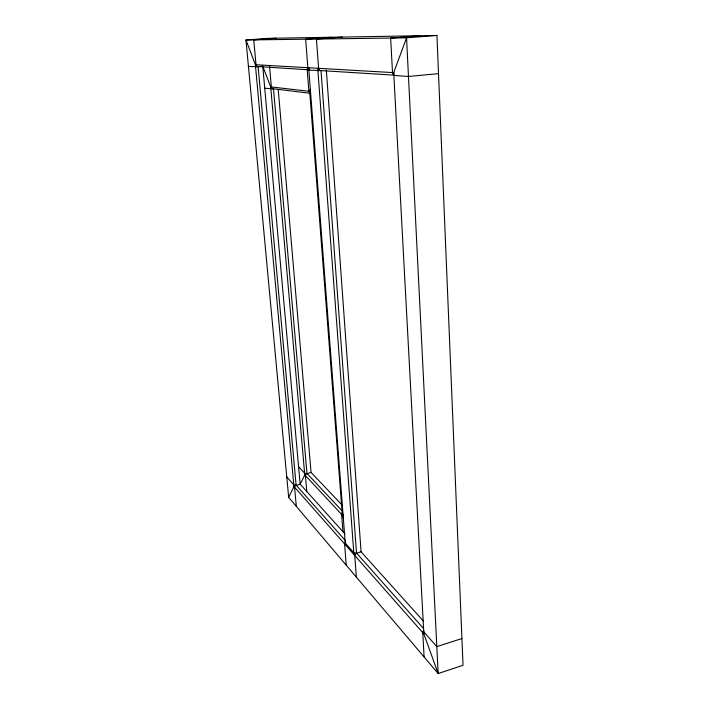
<?xml version="1.0" encoding="UTF-8"?>
<svg xmlns="http://www.w3.org/2000/svg" width="709" height="709" viewBox="0 0 709 709"><rect width="100%" height="100%" fill="white"/><g stroke="black" fill="none" stroke-linecap="round" stroke-linejoin="round"><path stroke-width="1.06" d="M423.255 620.916L361.085 551.832L356.033 553.295L354.066 552.923L345.239 543.014A2.038 1.001 -4.8 0 1 345.496 541.995A2.038 1.01 -4.8 0 0 345.088 542.5L344.592 543.945L346.231 565.197M423.335 628.271L356.521 553.091L355.209 554.004L354.748 555.466L356.361 577.135M423.636 631.365L423.858 633.89L438.153 673.55L463.03 665.29L436.93 35.45L268.011 38.339L245.97 39.996L288.669 497.346L438.153 673.55L406.549 37.852L245.97 39.996L255.391 64.696L257.057 66.46L309.142 69.845M344.778 542.97L345.159 543.413L345.407 542.119L345.372 544.831L308.681 67.754L308.867 69.367M310.25 89.29L309.585 91.94L310.196 93.189M342.509 512.749L342.199 514.566L343.422 518.323M288.669 497.346L294.12 486.206L300.146 484.123L305.233 474.277L311.074 472.433L341.756 504.719M393.77 75.42L408.473 76.466L438.508 73.639M461.922 638.534L436.815 646.599L423.743 631.808A2.402 1.391 -1.7 0 1 423.61 630.753M310.214 93.499L309.851 93.685M310.09 93.26L272.407 88.66L270.705 86.87L262.773 66.265L255.807 66.788L248.425 66.327M341.8 510.551L306.962 473.417L273.488 88.864L264.732 88.217M420.251 35.734L390.65 38.064L392.511 72.566A2.907 2.552 -85.4 0 0 393.92 74.959M436.93 35.45L406.549 37.852L393.708 72.637L393.717 74.569M330.952 37.267L305.659 39.199L307.857 67.71A2.402 2.189 88.6 0 0 308.628 69.349M342.287 37.072L316.427 39.057L318.598 68.33A2.464 2.233 89.5 0 0 321.009 70.59L394.124 75.154M276.218 38.197L253.742 39.89L256.011 64.732A2.1 1.941 82.7 0 0 258.138 66.655L296.096 485.107L345.602 540.807M308.867 70.156L321.009 70.59L356.521 553.091L353.942 554.544L317.738 68.277L320.397 70.554M318.651 70.732L317.924 70.732M298.586 466.699L304.604 473.151A1.835 0.78 -5.6 0 0 306.962 473.417A1.852 1.586 -45.3 0 0 305.393 475.509L306.793 491.505M343.714 515.053L342.225 513.458A2.003 0.931 -4.8 0 1 342.092 512.988A2.021 1.675 -46.3 0 0 341.605 514.442L342.943 531.67M344.982 533.948L300.146 484.123L262.773 66.265M355.209 554.004L354.925 553.197M354.934 554.473L354.456 553.091M354.784 554.97L354.066 552.923M286.755 476.873L293.801 484.832A1.799 0.78 -6 0 0 296.096 485.107A1.817 1.551 -44.1 0 0 294.554 487.154L296.309 506.341M344.618 543.457L345.194 544.113L345.088 542.766M269.58 66.673L271.361 86.95A2.109 1.95 87.2 0 0 273.488 88.864M278.238 89.529L311.074 472.433M307.148 68.95L308.876 91.284A2.322 2.118 -88.7 0 0 310.081 93.18M326.344 70.111L361.085 551.832M424.088 656.968L422.777 632.667A2.419 1.861 -47.2 0 1 423.752 630.531M393.708 72.637L255.391 64.696L293.943 486.463L423.858 633.89L393.708 72.637M309.673 91.372L270.705 86.87L304.755 474.826L342.367 515.266L309.673 91.372"/></g></svg>
